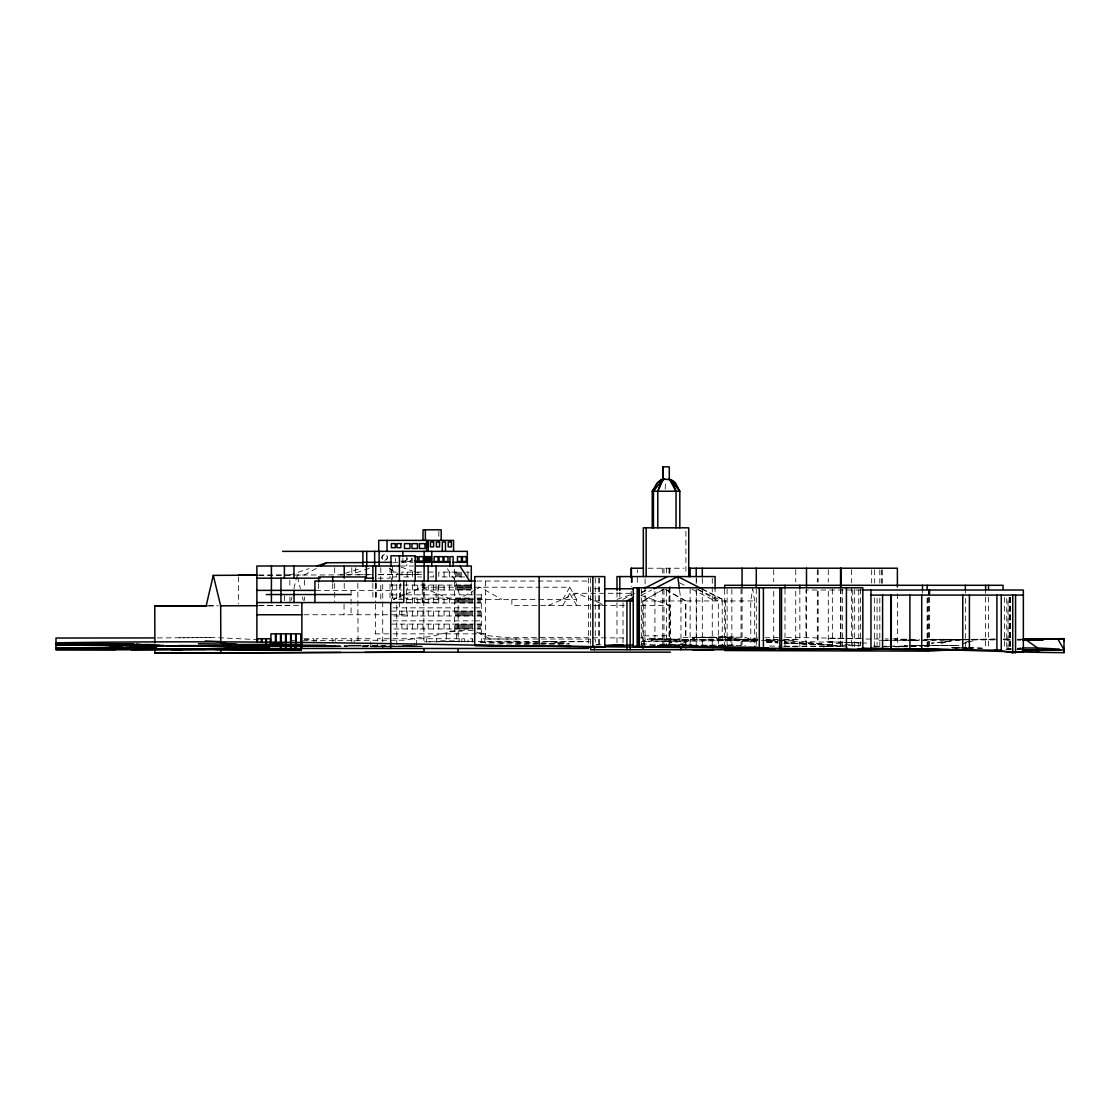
<?xml version="1.0" encoding="UTF-8"?>
<svg xmlns="http://www.w3.org/2000/svg" width="1120" height="1120" viewBox="0 0 1120 1120"><rect width="100%" height="100%" fill="white"/><g stroke="black" fill="none" stroke-linecap="round" stroke-linejoin="round"><path stroke-width="0.75" stroke-dasharray="5 3.75" d="M665.21 489.048L665.406 483.616A15.582 1.036 90 0 1 665.546 481.544M291.144 600.46L291.942 597.072M293.916 588.602L296.702 576.744M562.828 599.41L569.744 587.216L542.122 587.216M562.828 605.5L569.744 593.306L631.4 593.306M642.796 649.726L642.796 600.964L664.076 588.77M663.194 589.582L643.328 600.964L643.328 649.726M475.594 589.652L458.136 599.41L458.136 641.956M477.05 588.84L479.962 587.216L501.788 599.41M641.522 592.83L647.346 589.582M316.246 568.47L304.36 575.022L297.094 575.05M622.874 599.382L632.1 594.664M640.934 595.448L651.686 589.946M641.228 592.354L647.29 589.484M682.08 644.966L659.078 644.252L692.118 644.966L682.08 644.966L681.996 643.692L694.946 637.588L744.982 637.154L754.936 641.144L718.578 636.958M681.996 643.692L696.22 637.602L716.534 637.42L694.946 637.588L696.22 637.602C717.024 636.692 737.044 642.572 757.946 641.62M384.65 560.294L386.61 559.468L387.422 557.452L386.61 555.436L384.65 554.61L382.69 555.436L381.878 557.452A2.842 2.772 -90 0 0 382.69 559.468A2.842 2.772 90 0 0 383.376 559.986M404.516 594.664L393.33 599.41L576.674 599.41L576.674 605.5L569.744 593.306M406.112 593.992L422.072 587.216L540.4 587.216M548.184 605.5L576.926 593.306L602.462 604.142M964.936 642.586L972.566 639.394L994.91 639.408M488.964 638.204L474.74 631.106C455.504 627.046 439.082 637.042 420.434 637.49L404.446 640.22L303.408 640.416M599.144 605.5L602.392 604.394M616.98 599.41L634.802 593.306M289.828 575.064L309.036 568.624M369.166 568.386L349.958 574.826L340.284 574.84L361.536 568.162M961.94 644.028L966.672 642.642M968.24 642.18L977.704 639.394M258.622 639.688L214.858 637.532L156.002 637.938M499.73 643.874L504.742 642.824L539.252 642.894M823.382 646.912L829.892 645.638L846.818 645.666M823.494 646.87L829.892 645.638M1007.216 649.684L1010.338 649.194M757.82 637.938L747.152 639.52L757.526 639.492M1017.632 648.62L1021.034 648.172M960.33 639.94L931.378 643.174L950.208 641.2L940.044 643.664L950.208 639.45L960.666 639.45M1007.272 648.998L1010.772 649.012L1006.054 649.124M874.51 647.01L880.642 646.562M882.168 646.45L886.76 646.114M706.426 639.744L664.118 639.212L650.818 640.164L671.048 639.24L722.61 639.744M778.344 637.406L765.17 637.784M964.264 639.45L996.618 639.002M1018.122 648.13L1021.202 648.018M641.97 641.396L648.9 641.27M897.596 646.8L907.69 646.436L892.486 646.926M953.12 639.87L963.69 639.52M666.442 641.116L740.124 640.5M784.574 646.198L843.99 646.478M674.758 645.386L745.36 645.414M756.602 640.43L749.924 640.556L757.61 640.458M449.456 631.288L462.294 631.106M390.208 646.366L422.94 646.296L366.198 645.61L391.678 646.338M657.132 645.414L734.944 645.134L683.41 645.4M335.902 646.254L347.872 646.212M885.626 640.29L912.996 640.276L894.768 639.044L919.352 639.45M924.518 639.38L961.03 639.408M674.394 645.4L689.528 645.218L672.392 645.4M450.352 631.232L454.076 631.204M537.46 641.662L478.59 642.25L589.204 641.662L539.196 641.648M723.184 639.744L757.4 639.506M963.2 639.8L911.792 640.304L960.232 639.786M964.922 639.772L970.06 639.73M971.768 639.716L995.694 639.632M961.982 639.758L967.218 639.702M469.084 641.466L424.424 641.732M179.172 637.77L214.144 637.532M518.224 641.144L423.682 641.858M865.886 639.044L872.382 639.002M874.006 638.988L878.892 638.946M783.832 643.244L834.19 645.036L784.784 643.076M596.176 644.686L599.578 644.672M393.316 646.338L422.73 646.296M911.022 646.352L922.572 646.282M924.21 646.268L932.554 646.786M1017.66 648.984L1021.09 648.97L1017.66 648.998M304.332 639.422L307.706 639.408L312.438 641.102M335.272 645.792L347.298 645.722M362.572 645.596L369.572 645.568M258.678 575.204L371.812 574.756M378.588 574.686L421.96 574.546L399.476 574.602M208.88 605.794L217.616 605.752M207.886 605.878L218.372 605.836M258.524 605.668L299.236 605.528M708.554 639.772L753.326 639.772M929.838 639.324L954.66 639.324M962.402 639.45L994.952 639.338M1003.59 639.31L1010.492 639.282M1017.394 639.254L1020.852 639.24M756.644 640.43L647.906 641.284L684.264 640.85L669.452 643.118L681.996 637.406L722.638 636.958L731.164 638.946L758.03 639.408M660.8 641.144L667.772 641.116M488.964 644.014L569.422 643.888L539.084 643.958M1017.856 649.292L1021.272 649.278M1006.502 649.362L1009.974 649.348M1016.946 649.32L1020.432 649.306M1005.886 649.348L1011.024 649.32M357.784 574.714L371.686 574.686M378.63 574.658L397.74 574.616M259 575.148L294.196 575.05M259.126 605.626L289.954 605.542M720.37 636.986L734.832 636.958M673.778 639.198L647.052 639.226L671.048 639.24M777.714 639.506L765.954 639.506M784.378 639.492L799.4 639.464L780.206 639.478M1019.018 639.408L1023.792 639.394M783.888 640.962L828.296 642.25L843.402 644.196M515.55 644L537.404 643.958M915.18 645.568L958.986 645.568L912.044 645.554M374.234 646.8L389.802 646.758M1006.922 648.802L1010.38 648.802M1017.31 648.788L1020.768 648.774M401.198 561.106L405.552 561.106L405.552 558.124M401.17 561.512L405.132 561.512L405.132 556.64M406.714 561.512L410.662 561.512L410.662 556.64M392.7 562.324L413.154 562.324M400.4 565.992L413.574 565.992M648.046 568.218L684.026 568.218M391.342 572.082L396.606 572.082L396.606 576.954L391.342 576.954M421.652 572.082L417.704 572.082L417.704 576.954L421.652 576.954M428.246 572.082L433.524 572.082L433.524 576.954L429.562 576.954M465.738 572.082L469.07 572.082M464.618 576.954L438.788 576.954L438.788 572.082L460.166 572.082L460.166 576.954M378.182 578.172L390.04 578.172L390.04 567.728M476.812 581.028L588.42 581.028M391.342 585.088L401.884 585.088M403.2 585.088L471.296 585.088M594.258 588.77L602.77 588.77M391.342 589.96L401.884 589.96M471.296 589.96L407.162 589.96L407.162 585.088M860.874 590.016L805.938 590.016L805.938 647.248M315.63 590.366L390.04 590.366M391.342 594.846L405.02 594.846M406.728 594.846L485.534 594.846M391.342 598.094L401.884 598.094M403.2 598.094L473.522 598.094M476.868 598.094L481.306 598.094M594.496 600.964L602.546 600.964M642.796 600.964L754.67 600.964L754.67 646.24M405.496 602.56L438.018 602.56L438.018 583.408M473.522 602.966L407.162 602.966L407.162 598.094M476.868 602.966L481.306 602.966M624.428 605.5L511.868 605.5L511.868 599.41M640.934 605.5L670.474 605.5L670.474 645.246M393.05 607.838L472.962 607.838M474.642 607.838L481.306 607.838M391.342 611.1L473.522 611.1M476.868 611.1L481.306 611.1M303.996 614.754L406.448 614.754L406.448 581.028M393.974 615.972L473.522 615.972M476.868 615.972L481.306 615.972M393.05 620.844L472.962 620.844M474.642 620.844L481.306 620.844M391.342 624.106L473.522 624.106M476.868 624.106L481.306 624.106M393.974 628.978L473.522 628.978M476.868 628.978L481.306 628.978M374.962 633.85L392.294 633.85M393.05 633.85L487.9 633.85M666.484 635.796L644.574 635.796L644.574 645.75M715.008 637.616L692.16 637.602L696.22 637.602M640.458 637.896L672.476 639.198M303.87 638.736L313.838 638.736L313.838 641.984M389.368 638.736L377.496 638.736L377.496 646.856M393.008 638.736L414.666 638.736L414.666 646.856M516.824 639.002L485.45 639.002L594.454 639.058M1003.52 639.408L1010.408 639.408M766.248 639.478L778.47 639.478M972.426 639.716L994.938 639.716M1003.604 639.73L1010.52 639.73M1017.45 639.73L1020.922 639.73M942.424 639.366L949.956 639.352M883.904 640.29L878.78 640.29L910.07 640.332M336.21 646.422L346.668 646.422M362.362 646.408L423.122 646.366M362.208 646.786L389.816 646.758M1009.554 597.394L1009.554 649.012L1008.028 648.998L1008.028 597.394M1017.856 649.124L1021.174 649.124M1007.146 648.956L1010.59 648.956M1017.478 648.942L1020.922 648.942M885.29 638.932L888.3 638.932M1005.074 639.394L1010.296 639.394M761.614 640.374L778.4 640.402M780.08 640.402L795.172 640.43M848.498 645.666L860.342 645.694M923.034 645.554L904.204 645.54L910.476 645.554M924.742 645.554L958.986 645.568M890.036 646.114L906.402 646.142M335.3 646.338L347.494 646.338M362.194 646.352L389.48 646.828M1006.908 649.068L1010.352 649.082M1017.212 649.096L1020.642 649.096M972.342 639.716L994.546 639.786M1004.22 639.66L1011.038 639.674M1017.856 639.688L1021.272 639.702L1018.164 639.548L1019.844 639.66M596.008 644.826L602.7 644.84M696.906 645.4L660.562 645.288L673.904 645.4M784.35 646.394L840.588 646.058L834.596 645.904L848.246 647.164M960.064 647.794L951.678 647.682M961.716 647.794L966.686 647.808M968.338 647.822L981.54 648.172M363.3 646.254L389.018 646.324M390.74 646.324L418.166 646.394L402.682 645.4M291.41 640.346L294.532 640.36M623.812 637.952L502.796 637.294L488.964 635.782L477.218 631.89M766.612 641.83L777.966 642.796L766.528 641.9M440.636 640.78L456.428 640.906M397.684 646.366L374.402 646.184L387.562 646.772M664.118 639.212L719.474 639.73M660.576 645.358L665.21 645.4M884.632 646.506L907.214 646.786M640.402 645.064L666.218 645.4M1004.794 639.828L1010.03 639.898M1017.002 639.996L1020.488 640.052M969.052 648.228L952.742 647.892M784.56 642.908L829.052 645.302L814.072 642.726L784.378 641.872M951.65 647.388L960.092 647.542M952.462 647.99L961.044 648.13M1010.758 648.97L1007.272 648.872L1010.8 648.984M540.974 642.936L559.776 643.944M911.288 646.212L916.174 646.31M1007.342 648.914L1012.508 649.026M952.014 647.752L972.468 648.186M381.08 646.548L373.632 646.366L376.88 646.73M767.984 641.27L777.882 641.536M769.664 646.044L781.816 646.366M783.552 646.408L797.44 646.772M982.828 648.2L968.31 647.738M786.422 637.322L844.004 638.372M866.712 643.076L826.252 641.718L861.658 642.964M1003.576 639.03L1011.542 639.31M845.068 644.378L861.266 645.848M873.432 646.016L882.896 646.478M782.194 640.864L773.724 640.402L773.724 590.772M766.29 642.11L777.966 642.796M757.736 640.626L738.934 639.422L749.602 641.13L726.698 636.986M402.836 645.428L418.166 646.394M903.882 639.632L906.92 639.842M908.446 639.954L912.996 640.276M765.632 640.71L777.49 641.816L766.164 640.276M892.794 638.764L896.896 639.156M405.678 645.4L414.022 646.296L409.36 645.386M641.634 643.496L655.732 645.358M401.226 567.21L412.454 570.878M414.064 571.396L422.086 574.014M641.284 595.532L670.474 605.5M422.072 587.216L450.814 599.41M697.97 589.484L722.232 600.964L722.232 649.726M701.68 588.77L725.55 600.964M702.408 589.162L725.466 600.964L725.55 646.24M679.742 582.862L684.348 585.228M692.034 589.162L715.092 600.964L715.092 588.77M697.914 589.582L718.326 600.964L718.326 646.24M666.036 589.582L685.902 600.964L685.902 649.726M665.504 589.582L685.37 600.964L685.37 646.24M389.494 568.554L398.062 573.748M447.398 568.722L454.58 579.656M569.744 587.216L576.674 599.41M382.69 559.468L381.878 557.452A2.842 2.772 90 0 1 386.61 555.436A2.842 2.772 -90 0 1 385.924 559.986M470.596 584.094L473.228 593.306M455.476 581.028L459.438 594.846M297.5 576.73L300.37 588.588M302.428 597.044L303.254 600.432M754.67 600.964L752.71 588.77L750.764 600.964L750.764 649.726M679.588 590.296L680.974 600.964L680.974 643.622M423.724 583.17L423.948 641.816M357.812 583.338L358.05 641.984M304.374 580.104L304.416 588.574M304.444 597.044L304.458 600.418M289.856 580.146L289.884 588.602M289.926 597.072L289.954 603.848M238.448 576.884L238.56 603.988M1010.464 597.394L1010.464 648.97M1010.212 597.394L1010.212 648.984M1009.974 597.394L1009.974 648.97M1009.134 597.394L1009.134 648.998M1006.754 598.57L1006.754 647.304M1004.626 597.38L1004.626 647.64M988.526 597.226L988.526 647.57M985.6 589.26L985.6 593.222M985.6 597.184L985.6 648.676M965.356 589.218L965.356 593.152M965.356 598.374L965.356 648.074M929.558 597.45L929.558 645.708M928.732 597.436L928.732 645.638M927.864 597.646L927.864 647.024M927.122 598.262L927.122 646.212M922.488 589.176L922.488 593.054M897.386 593.768L897.386 644.854M882.322 569.898L882.322 583.254M881.608 569.884L881.608 583.212M879.816 569.884L879.816 583.156M879.816 598.08L879.816 646.184M877.058 598.416L877.058 645.064M874.356 569.87L874.356 583.072M874.356 597.926L874.356 647.444M871.668 569.856L871.668 582.974M860.58 589.064L860.58 645.498M858.774 590.016L858.774 646.758M854.672 589.05L854.672 647.374M852.768 590.016L852.768 646.422M851.396 569.828L851.396 582.638M851.396 587.454L851.396 645.134M842.52 589.05L842.52 647.066M840.924 588.658L840.924 644.868M840.56 588.658L840.56 644.854M832.356 589.05L832.356 646.996M828.296 569.758L828.296 582.106M828.296 591.36L828.296 642.25M818.132 569.758L818.132 582.05M818.132 591.276L818.132 641.984M817.32 569.758L817.32 582.05M817.32 591.276L817.32 641.984M806.498 588.728L806.498 645.134M799.848 589.246L799.848 647.094M795.732 569.744L795.732 581.98M795.732 591.15L795.732 641.606M784.994 589.246L784.994 647.08M773.724 569.73L773.724 581.756M756.28 588.742L756.28 645.162M742.056 588.658L742.056 644.868M741.062 589.022L741.062 645.96M731.864 589.386L731.864 645.218M730.758 636.958L730.758 645.624M727.104 589.008L727.104 645.596M724.668 589.372L724.668 645.106M712.264 578.312L712.264 649.726M702.31 578.452L702.31 583.562M702.31 588.686L702.31 644.938M696.542 578.774L696.542 581.798M696.542 590.842L696.542 640.626M696.22 578.452L696.22 583.562M696.22 588.672L696.22 644.924M690.13 588.644L690.13 644.798M685.902 531.286L685.902 574.826M669.928 568.218L669.928 572.768M669.928 586.418L669.928 641.032M669.592 568.218L669.592 573.16M669.592 587.986L669.592 645.61M669.284 568.218L669.284 573.16M669.284 587.958L669.284 645.526M669.102 568.218L669.102 573.16M669.102 587.958L669.102 645.526M666.442 568.218L666.442 572.782M666.442 590.996L666.484 645.75M663.978 568.218L663.978 573.118M663.978 589.442L663.978 644.938M662.732 568.218L662.732 573.104M662.732 589.358L662.732 644.658M654.934 591.472L654.934 645.498M645.078 578.872L645.078 584.962M645.078 586.488L645.078 641.284M641.354 589.008L641.354 645.204M637.294 569.744L637.294 572.81M637.294 577.388L637.294 585.032M632.534 577.458L632.534 585.158M631.4 577.458L631.4 585.172M631.204 577.458L631.204 586.698M631.204 591.332L631.204 595.952M623.028 602.7L623.028 642.754M619.808 592.242L619.808 599.214M616.98 592.242L616.98 599.214M616.98 602.7L616.98 642.754M599.606 578.06L599.606 645.414M598.682 578.06L598.682 645.302M595.28 578.06L595.28 642.334M590.548 578.046L590.59 644.504M588.532 578.046L588.42 643.3M485.534 581.028L485.534 643.3M484.82 641.984L484.82 638.736L482.02 638.736L482.02 641.984M481.306 594.846L481.306 641.984M480.2 598.094L480.2 602.966M480.2 611.1L480.2 615.972M480.2 624.106L480.2 628.978M479.094 598.094L479.094 602.966M479.094 611.1L479.094 615.972M479.094 624.106L479.094 628.978M477.974 598.094L477.974 602.966M477.974 611.1L477.974 615.972M477.974 624.106L477.974 628.978M472.696 638.736L472.696 641.984M472.416 598.094L472.416 602.966M472.416 611.1L472.416 615.972M472.416 624.106L472.416 628.978M472.22 641.984L472.22 638.736L468.006 638.736L468.006 641.984M471.296 583.464L471.296 594.846M471.296 598.094L471.296 602.966M471.296 611.1L471.296 615.972M471.296 624.106L471.296 628.978M470.19 585.088L470.19 589.96M470.19 598.094L470.19 602.966M470.19 611.1L470.19 615.972M470.19 624.106L470.19 628.978M469.07 585.088L469.07 589.96M469.07 598.094L469.07 602.966M469.07 611.1L469.07 615.972M469.07 624.106L469.07 628.978M467.964 572.082L467.964 576.954M467.964 585.088L467.964 589.96M467.964 598.094L467.964 602.966M467.964 611.1L467.964 615.972M467.964 624.106L467.964 628.978M466.844 585.088L466.844 589.96M466.844 598.094L466.844 602.966M466.844 611.1L466.844 615.972M466.844 624.106L466.844 628.978M465.738 585.088L465.738 589.96M465.738 598.094L465.738 602.966M465.738 611.1L465.738 615.972M465.738 624.106L465.738 628.978M464.618 585.088L464.618 589.96M464.618 598.094L464.618 602.966M464.618 611.1L464.618 615.972M464.618 624.106L464.618 628.978M464.45 641.984L464.45 638.736L416.64 638.736L416.64 646.856M463.512 585.088L463.512 589.96M463.512 598.094L463.512 602.966M463.512 611.1L463.512 615.972M463.512 624.106L463.512 628.978M462.392 585.088L462.392 589.96M462.392 598.094L462.392 602.966M462.392 611.1L462.392 615.972M462.392 624.106L462.392 628.978M461.818 638.736L461.818 641.984M461.286 572.082L461.286 576.954M461.286 585.088L461.286 589.96M461.286 598.094L461.286 602.966M461.286 611.1L461.286 615.972M461.286 624.106L461.286 628.978M460.166 585.088L460.166 589.96M460.166 598.094L460.166 602.966M460.166 611.1L460.166 615.972M460.166 624.106L460.166 628.978M459.2 638.736L459.2 641.984M459.06 572.082L459.06 576.954M459.06 585.088L459.06 589.96M459.06 598.094L459.06 602.966M459.06 611.1L459.06 615.972M459.06 624.106L459.06 628.978M457.94 572.082L457.94 576.954M457.94 585.088L457.94 589.96M457.94 598.094L457.94 602.966M457.94 611.1L457.94 615.972M457.94 624.106L457.94 628.978M456.834 572.082L456.834 576.954M456.834 585.088L456.834 589.96M456.834 598.094L456.834 602.966M456.834 611.1L456.834 615.972M456.834 624.106L456.834 628.978M456.582 633.85L456.582 641.984M455.714 572.082L455.714 576.954M455.714 585.088L455.714 589.96M455.714 598.094L455.714 602.966M455.714 611.1L455.714 615.972M455.714 624.106L455.714 628.978M454.608 569.156L454.608 580.258M454.608 581.84L454.608 633.85M449.33 572.082L449.33 576.954M449.33 585.088L449.33 589.96M449.33 598.094L449.33 602.966M449.33 611.1L449.33 615.972M449.33 624.106L449.33 628.978M446.306 633.85L446.306 641.984M444.066 572.082L444.066 576.954M444.066 585.088L444.066 589.96M444.066 598.094L444.066 602.966M444.066 611.1L444.066 615.972M444.066 624.106L444.066 628.978M438.83 531.328L438.83 537.362M438.788 585.088L438.788 589.96M438.788 598.094L438.788 602.966M438.788 611.1L438.788 615.972M438.788 624.106L438.788 628.978M436.422 638.736L436.422 641.984M436.1 584.332L436.1 602.56M433.524 585.088L433.524 589.96M433.524 598.094L433.524 602.966M433.524 611.1L433.524 615.972M433.524 624.106L433.524 628.978M428.246 585.088L428.246 589.96M428.246 598.094L428.246 602.966M428.246 611.1L428.246 615.972M428.246 624.106L428.246 628.978M426.538 638.736L426.538 641.984M424.13 583.408L424.13 602.56M422.968 585.088L422.968 589.96M422.968 598.094L422.968 602.966M422.968 611.1L422.968 615.972M422.968 624.106L422.968 628.978M422.254 581.028L422.254 602.56M417.704 585.088L417.704 589.96M417.704 598.094L417.704 602.966M417.704 611.1L417.704 615.972M417.704 624.106L417.704 628.978M414.302 581.028L414.302 602.56M412.244 558.264L412.244 561.512M412.426 585.088L412.426 589.96M412.426 598.094L412.426 602.966M412.426 611.1L412.426 615.972M412.426 624.106L412.426 628.978M411.474 558.124L411.474 561.106L407.134 561.106L407.134 558.124M407.162 572.082L407.162 576.954M407.162 611.1L407.162 615.972M407.162 624.106L407.162 628.978M406.798 555.828L406.798 565.992M402.864 557.858L402.864 565.992M401.884 611.1L401.884 615.972M401.884 624.106L401.884 628.978M400.4 583.408L400.4 600.824M399.42 584.402L399.42 614.754M396.774 584.486L396.774 603.512M396.774 605.234L396.774 646.758M395.64 558.264L395.64 561.512M392.392 565.992L392.392 579.348M392.392 584.332L392.392 600.908M391.342 569.156L391.342 580.258M391.342 581.84L391.342 602.966M390.04 584.136L390.04 600.824M382.718 584.402L382.718 648.48M380.786 567.728L380.786 600.824M376.572 583.408L376.572 600.824M375.69 583.408L375.69 600.824M375.522 583.408L375.522 602.56M375.522 604.31L375.522 633.85M372.876 583.408L372.876 600.824M370.776 646.856L370.776 638.736L354.172 638.736L354.172 641.984M355.544 567.728L355.544 574.7M351.792 567.728L351.792 574.7M351.792 641.984L351.792 638.736L335.188 638.736L335.188 641.984M351.078 590.366L351.078 614.754M344.232 583.408L344.232 590.366M344.05 604.31L344.05 614.754M334.684 567.728L334.684 574.7M334.684 583.408L334.684 602.56M332.71 583.66L332.71 590.366M332.808 641.984L332.808 638.736L316.204 638.736L316.204 641.984M318.654 583.66L318.654 590.366M284.466 595.602L284.466 600.824M861.532 638.526L827.694 638.4L861.532 638.526M412.426 572.082L401.884 572.082L401.884 576.954L412.426 576.954L412.426 572.082M553.35 641.606L549.584 641.55L564.144 643.132L553.35 641.606M967.764 648.13L964.334 648.06L967.722 648.172M822.024 643.944L784.658 643.006L822.024 643.944"/><path stroke-width="1.5" d="M1063.986 640.78L1063.972 638.61L1023.288 639.478M1063.986 652.68L1064 649.964L1022.448 650.538L1060.57 650.16M1063.986 650.636L1064 648.284L1063.986 651.364L1064 639.03L1022.574 639.24M257.474 575.12L213.29 575.386L206.15 605.878L154.756 606.018L154.896 642.67M653.464 527.814L653.464 491.232L656.95 483.532A16.688 10.542 -65 0 1 661.262 479.878L662.788 479.038L671.034 479.78A17.248 15.4 -74.1 0 1 675.696 483.336L679.812 491.232L679.812 527.814M657.79 527.814L657.79 491.232L660.884 483.336A17.248 7.476 -82.1 0 1 663.642 479.78L664.65 479.038M657.79 491.232L663.194 479.038L663.194 466.844M653.464 491.232L663.194 479.038L661.374 479.864A16.688 15.288 46.6 0 0 656.95 483.518L652.246 491.232L652.246 527.814M654.36 488.796L652.246 491.232L679.812 491.232L669.284 479.038L669.284 466.844L662.788 466.844L662.788 479.038L659.624 482.706M632.772 597.702L626.934 600.964L626.934 649.726M320.698 566.006L326.648 562.73L362.726 562.59M644.392 588.378L667.45 576.576M633.248 599.382L630.168 600.964L630.168 649.726M653.996 588.77L677.81 576.576L701.638 588.77M317.044 565.95L326.648 562.73M56 645.33L153.692 644.602M151.27 645.12L154.686 644.546M137.032 644.378L132.566 645.092L138.95 644.504M904.512 648.984L996.912 650.216L1012.774 652.736L1023.358 651.686L1023.358 590.016L861.952 590.016M606.41 646.226L633.388 644.994M604.8 645.932L623.182 644.854L604.632 645.4M774.816 649.026L724.668 650.538L927.864 651.14L949.62 649.95M861.952 648.046L890.988 649.39L943.348 649.74M216.23 646.226L297.276 644.91M267.246 645.876L326.088 645.498L259.098 645.022M70.042 647.92L56 648.13L122.416 647.136L109.494 647.472M779.828 648.802L862.834 649.418L862.834 587.79L633.234 587.79L633.234 646.506L638.246 646.38M56 645.148L141.092 644.574M1022.42 639.38L1064 639.03L1057.896 639.17L1064 649.642M1022.756 650.272L1043.434 650.006L1022.952 649.978M229.95 645.68L179.494 645.68M131.264 649.726L211.764 649.124L99.834 649.04M114.24 645.232L147.882 644.602L154.644 645.036L136.01 644.56L171.99 646.226M1028.048 640.094L1035.524 640.08M633.234 646.506L768.334 648.018M1039.892 649.628L1022.518 649.852L1039.808 649.796M217.224 645.666L179.144 645.68M56 644.448L133.672 643.902L56 643.804M1022.476 639.38L1064 639.086M814.38 650.16L749.994 650.16M272.748 643.93L282.954 643.874M259.364 645.778L335.272 645.792M348.586 645.68L361.032 645.638M1029.378 650.342L1039.766 650.3M154.756 606.018L207.144 605.794M213.29 575.386L220.668 605.836L257.334 605.696M208.488 645.778L232.176 645.708L194.614 645.778L230.384 647.248L269.57 647.108M65.058 649.208L56 649.236L205.562 649.432M713.608 650.02L693.042 649.964M154.924 649.656L154.938 653.156L340.718 652.4M154.938 653.156L423.99 652.162L423.976 648.718M1064 652.652C995.82 652.316 927.654 647.598 859.376 649.712C759.234 647.43 659.134 647.794 558.95 646.198M238.448 575.19L257.292 575.148M154.322 637.938L56 638.036L56 649.866L236.446 649.138L210.84 648.984M147.756 645.512L105.28 645.33L159.726 645.54M56 648.354L107.94 648.06L56 648.242M365.022 652.316L423.99 652.162M282.59 551.362L467.348 551.362L467.348 565.992M414.512 556.64L417.41 556.64L417.41 561.106L414.512 561.106M362.894 562.324L391.006 562.324M415.66 562.324L449.946 562.324M453.11 562.324L467.348 562.324M399.42 565.992L256.886 565.992L256.886 641.732M415.66 565.992L471.296 565.992L471.296 581.84M643.524 568.218L631.204 568.218L631.204 577.458M688.534 568.218L897.386 568.218L897.386 586.95M256.886 578.172L320.292 578.172M373.1 578.172L366.324 578.172L366.324 565.992M475.188 581.028L314.916 581.028L314.916 602.56M604.478 588.77L633.458 588.77M256.886 590.366L315.154 590.366M266.308 594.538L350.826 594.538M870.968 595.084L1023.358 595.084M604.744 600.964L632.884 600.964M256.886 602.56L403.76 602.56L403.76 581.028M256.886 614.754L301.868 614.754M1029.448 639.394L1025.388 639.394L1037.582 647.976L1059.268 649.082M1022.644 639.73L1043.434 639.744L1022.98 639.702M56 642.824C203.602 640.5 351.218 642.642 498.806 645.61M56 643.944L133.672 643.902M272.496 645.456L281.512 645.442L259.308 644.938M690.158 646.828L757.778 647.276M110.012 647.654L156.45 647.612L109.788 647.514M1022.616 647.976L1037.582 647.976M256.886 648.48L588.42 648.48M393.33 652.162L670.474 652.162M163.282 645.582L129.332 645.54L163.772 645.582M312.648 646.31L335.3 646.338M125.986 647.556L156.45 647.612M170.702 649.404L56 649.348L115.71 649.586M236.516 644.616L281.638 644.518L237.734 644.672L220.962 643.034M592.858 646.73L474.74 645.498L474.74 576.59L604.786 576.59L604.786 647.108L592.858 646.73L592.858 576.59M1036.084 650.566L1039.57 650.566M273.294 644.322L300.846 644.448M888.622 648.48L870.968 648.284L870.968 590.016M994.364 650.202L1001.182 650.244M181.86 649.712L171.276 649.656L301.098 649.838L219.212 648.998L261.534 649.67M474.74 645.498L571.172 646.436M964.572 649.67L968.03 649.698M963.27 649.754L968.408 649.796M239.554 648.592L274.218 648.872M240.478 648.648L255.836 648.774M100.044 649.04L116.746 649.208L92.512 649.026M913.178 648.928L904.68 648.774M921.774 649.04L949.452 649.53M237.006 645.694L259.196 646.548L251.118 645.722M539.182 646.03L548.618 646.226M198.394 643.748L236.684 644.238M862.834 649.418L857.766 648.984M1001.812 650.454L1001.014 650.426M592.368 646.618L595.28 646.716M205.268 640.99L220.752 641.634M604.786 647.108L599.242 646.828M1023.092 639.898L1026.354 640.122M237.328 645.708L245.14 646.31M271.768 645.638L275.142 646.114M224.168 646.254L220.864 645.75L230.384 647.248M227.472 646.744L230.776 647.234M145.572 646.31L148.274 647.416M668.878 479.038L670.698 479.864A16.688 15.288 -46.6 0 1 675.122 483.518L676.242 485.156M459.83 565.992L469.714 581.028M676.032 491.232L669.284 479.038L670.096 479.864A16.688 4.858 73.3 0 1 672.602 483.518L676.032 491.232L676.032 527.814M677.208 486.976L677.614 487.97M677.81 576.576L679.392 588.77M220.668 605.836L220.808 642.502M220.836 649.488L220.85 652.974M1015.56 595.084L1015.56 652.792M1012.774 595.084L1012.774 652.736M1003.044 589.274L1003.044 585.298L724.668 585.298L724.668 588.014M1001.266 595.084L1001.266 651.224M996.912 595.084L996.912 650.216M988.526 585.298L988.526 589.274M985.6 585.298L985.6 589.26M969.416 595.084L969.416 650.23M965.356 585.298L965.356 589.218M962.766 595.084L962.766 649.908M929.558 590.016L929.558 593.726M928.732 590.016L928.732 593.726M927.864 648.396L927.864 651.14M927.122 585.298L927.122 589.19M922.488 585.298L922.488 589.176M921.732 595.084L921.732 649.502M909.902 595.084L909.902 648.984M891.282 595.084L891.282 649.376M890.988 595.084L890.988 649.39M882.588 595.084L882.588 648.466M846.412 587.79L846.412 649.418M840.924 568.218L840.924 586.95M840.56 568.218L840.56 586.95M806.498 568.218L806.498 587.02M799.848 585.298L799.848 587.93M784.994 585.298L784.994 587.93M781.536 587.79L781.536 649.026M779.828 587.79L779.828 647.528M763.406 587.79L763.406 647.696M759.304 587.79L759.304 647.234M756.28 568.218L756.28 587.034M754.67 646.24L754.67 649.726L590.59 649.726L590.59 646.24M742.056 568.218L742.056 586.95M725.466 646.24L725.466 649.726M715.092 588.77L715.092 576.576L616.98 576.576L616.98 590.506M702.31 568.218L702.31 576.744M696.22 568.218L696.22 576.744M690.13 568.218L690.13 576.73M688.73 576.576L688.73 527.814L643.328 527.814L643.328 576.576M680.974 646.674L680.974 649.726M646.156 527.814L646.156 576.576M639.324 587.79L639.324 646.996M638.414 587.79L638.414 646.982M637.154 587.79L637.154 646.758M631.4 568.218L631.4 577.458M619.808 576.576L619.808 590.506M594.496 646.24L594.496 649.726M539.168 576.59L539.168 645.862M466.354 556.64L466.354 561.512M458.136 648.76L458.136 652.162M453.586 551.362L453.586 540.386L378.714 540.386L378.714 551.362M453.11 565.992L453.11 556.64L449.946 556.64L449.946 565.992M445.48 551.362L445.48 542.01L442.316 542.01L442.316 551.362M441.182 540.386L441.182 529.816L423.024 529.816L423.024 540.386M436.1 565.992L436.1 581.028M431.76 551.362L431.76 565.992M428.274 540.386L428.274 551.362M428.134 565.992L428.134 581.028M426.594 540.386L426.594 551.362M425.362 529.816L425.362 540.386M424.13 551.362L424.13 581.658M415.226 581.028L415.226 555.828L390.978 555.828L390.978 565.992M402.864 551.362L402.864 556.234M399.42 555.828L399.42 581.028M390.712 602.56L390.712 648.48M387.044 540.386L387.044 551.362M379.134 551.362L379.134 565.992M375.69 565.992L375.69 581.658M374.64 551.362L374.64 565.992M372.876 565.992L372.876 581.658M366.73 551.362L366.73 565.992M365.134 581.028L365.134 576.954L318.654 576.954L318.654 581.994M362.894 551.362L362.894 565.992M344.232 565.992L344.232 578.172M332.71 576.954L332.71 581.994M301.868 602.56L301.868 648.48M300.748 648.48L300.748 633.85L296.24 633.85L296.24 648.48M295.68 648.48L295.68 633.85L291.186 633.85L291.186 648.48M294.854 645.232L294.854 648.48M293.944 565.992L293.944 578.172M294.014 590.366L294.014 602.56M290.626 648.48L290.626 633.85L286.132 633.85L286.132 648.48M285.558 648.48L285.558 633.85L281.064 633.85L281.064 648.48M284.396 565.992L284.396 578.172M280.966 578.172L280.966 602.56M280.504 648.48L280.504 633.85L276.01 633.85L276.01 643.608M275.45 643.608L275.45 633.85L270.942 633.85L270.942 643.608M271.418 565.992L271.418 602.56M270.382 643.608L270.382 638.736L266.448 638.736L266.448 643.608M265.888 643.608L265.888 638.736L261.954 638.736L261.954 641.984M261.394 641.984L261.394 638.736L257.46 638.736L257.46 641.984M181.972 645.694L166.054 645.82L210.896 645.918L181.972 645.694M427.812 542.01L427.056 542.01L427.056 546.882L427.812 546.882L427.812 542.01M433.608 542.01L430.458 542.01L430.458 546.882L433.608 546.882L433.608 542.01M439.544 542.01L436.38 542.01L436.38 546.882L439.544 546.882L439.544 542.01M451.416 542.01L448.252 542.01L448.252 546.882L451.416 546.882L451.416 542.01M395.346 543.634L391.398 543.634L391.398 547.694L395.346 547.694L395.346 543.634M400.89 543.634L396.928 543.634L396.928 547.694L400.89 547.694L400.89 543.634M409.976 543.634L404.446 543.634L404.446 548.506L409.976 548.506L409.976 543.634M417.494 543.634L411.964 543.634L411.964 548.506L417.494 548.506L417.494 543.634M425.012 543.634L419.468 543.634L419.468 548.506L425.012 548.506L425.012 543.634M423.346 556.64L418.992 556.64L418.992 561.106L423.346 561.106L423.346 556.64M425.334 556.64L424.494 556.64L424.494 561.106L425.334 561.106L425.334 556.64M426.552 556.64L425.712 556.64L425.712 561.106L426.552 561.106L426.552 556.64M427.77 556.64L426.93 556.64L426.93 561.106L427.77 561.106L427.77 556.64M428.988 556.64L428.148 556.64L428.148 561.106L428.988 561.106L428.988 556.64M430.206 556.64L429.366 556.64L429.366 561.106L430.206 561.106L430.206 556.64M431.424 556.64L430.584 556.64L430.584 561.106L431.424 561.106L431.424 556.64M438.088 556.64L434.126 556.64L434.126 561.512L438.088 561.512L438.088 556.64M443.03 556.64L439.068 556.64L439.068 561.512L443.03 561.512L443.03 556.64M447.972 556.64L444.01 556.64L444.01 561.512L447.972 561.512L447.972 556.64M461.412 556.64L457.464 556.64L457.464 561.512L461.412 561.512L461.412 556.64M467.152 556.64L462.406 556.64L462.406 561.512L467.152 561.512L467.152 556.64M301.098 649.838L215.222 649.376L301.098 649.838"/></g></svg>
